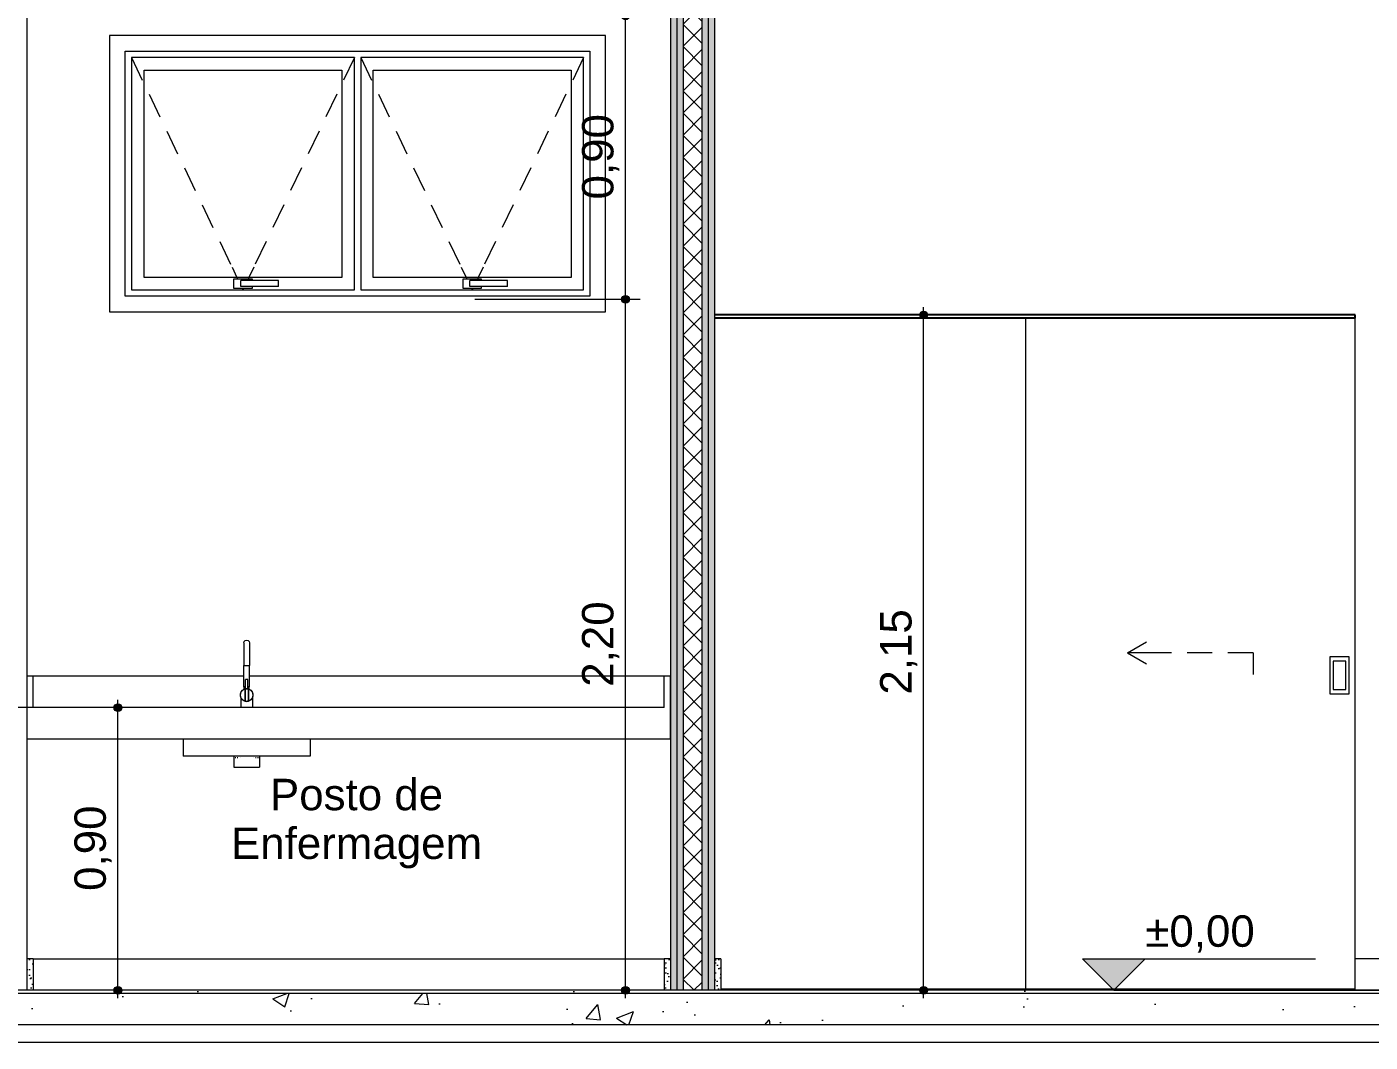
# Model space of a CAD drawing. Header units: metres. Extents: x -77 to 97, y 0 to 6.
# Drawn here: x -15.582 to -11.305, y -0.373 to 2.86 of the extents above; entities that cross this region are included whole.
import ezdxf

# ---------------------------------------------------------------- set-up
doc = ezdxf.new("R2010")
doc.units = ezdxf.units.M
doc.header["$MEASUREMENT"] = 0
for name, color, linetype, lineweight in [('0_Caneta_No__1', 7, 'Continuous', 35), ('LAJES.EST_Caneta_No__241', 7, 'Continuous', 13), ('LAJES.EST_Caneta_No__4', 7, 'Continuous', 20), ('LAJES.EST_Caneta_No__7', 7, 'Continuous', 13), ('PAREDE CONSTRUIR_Caneta_No__241', 7, 'Continuous', 13), ('PAREDE CONSTRUIR_Caneta_No__83', 84, 'Continuous', 0), ('PISO - Rodapé_Caneta_No__11', 7, 'Continuous', 5), ('Portas Archicad_Caneta_No__3', 7, 'Continuous', 25), ('Portas Archicad_Caneta_No__98', 7, 'Continuous', 0)]:
    doc.layers.add(name, color=color, linetype=linetype, lineweight=lineweight)
doc.layers.add('COTAS CORTE', color=7, linetype='Continuous')
doc.layers.add('PAREDE CONSTRUIR', color=7, linetype='Continuous')
for name, color, linetype, lineweight, true_color in [('COTAS CORTE_Caneta_No__25', 7, 'Continuous', 13, 0x982312), ('Janelas Archicad_Caneta_No__9', 7, 'Continuous', 5, 0x020202), ('Janelas Archicad_Caneta_No__97', 7, 'Continuous', 5, 0x6b6b6b), ('LAJES.EST_Caneta_No__254', 7, 'Continuous', 0, 0xd1c9ad), ('LAJES.EST_Caneta_No__97', 7, 'Continuous', 5, 0x6b6b6b), ('LOUCAS-METAIS.ARQ_Caneta_No__13', 7, 'Continuous', 0, 0xaaaaaa), ('PISO - Rodapé_Caneta_No__97', 7, 'Continuous', 5, 0x6b6b6b), ('Portas Archicad_Caneta_No__97', 7, 'Continuous', 5, 0x6b6b6b)]:
    doc.layers.add(name, color=color, linetype=linetype, lineweight=lineweight, true_color=true_color)
doc.styles.add('ESTILO_GERADO_1', font='arial.ttf')
doc.dimstyles.new('ESTILO_GERADO__7', dxfattribs={"dimtxt": 0.1, "dimasz": 0.0475, "dimexe": 0.18, "dimexo": 0.479633, "dimgap": 0, "dimtad": 1, "dimzin": 0, "dimdsep": 46, "dimtxsty": 'ESTILO_GERADO_1', "dimblk": 'ARROWHEAD_11', "dimblk1": 'ARROWHEAD_11', "dimblk2": 'ARROWHEAD_11', "dimcen": 0.09, "dimclrd": 256, "dimclre": 256, "dimclrt": 256, "dimadec": 0, "dimazin": 0, "dimtfac": 1, "dimtdec": 4, "dimtmove": 0, "dimatfit": 3, "dimfxl": 0, "dimtolj": 1, "dimtzin": 0, "dimarcsym": 0})
doc.dimstyles.new('ESTILO_GERADO__9', dxfattribs={"dimtxt": 0.1, "dimasz": 0.0475, "dimexe": 0.18, "dimexo": 0.712446, "dimgap": 0, "dimtad": 1, "dimzin": 0, "dimdsep": 46, "dimtxsty": 'ESTILO_GERADO_1', "dimblk": 'ARROWHEAD_11', "dimblk1": 'ARROWHEAD_11', "dimblk2": 'ARROWHEAD_11', "dimcen": 0.09, "dimclrd": 256, "dimclre": 256, "dimclrt": 256, "dimadec": 0, "dimazin": 0, "dimtfac": 1, "dimtdec": 4, "dimtmove": 0, "dimatfit": 3, "dimfxl": 0, "dimtolj": 1, "dimtzin": 0, "dimarcsym": 0})
pattern_1 = [(45, (43.181277, -0.157991), (-0.015909903, 0.015909903), [0, -0.015, 0, -0.0225]), (110, (43.231277, -0.157991), (0.021143084, 0.007695453), [0, -0.011, 0, -0.019])]

# ---------------------------------------------------------------- blocks, each defined once
blk = doc.blocks.new('*D57', base_point=(43.1813, -0.208))
at = {"layer": 'COTAS CORTE_Caneta_No__25', "linetype": 'Continuous', "lineweight": 13, "true_color": 0x982312}
for points in [[(-0.4666, 3.342), (-0.4656, 3.3372), (-0.4629, 3.3332), (-0.4589, 3.3305), (-0.4541, 3.3295), (-0.4493, 3.3305), (-0.4452, 3.3332), (-0.4425, 3.3372), (-0.4416, 3.342), (-0.4425, 3.3468), (-0.4452, 3.3508), (-0.4493, 3.3536), (-0.4541, 3.3545), (-0.4589, 3.3536), (-0.4629, 3.3508), (-0.4656, 3.3468)], [(-0.4666, -0.223), (-0.4656, -0.2278), (-0.4629, -0.2318), (-0.4589, -0.2345), (-0.4541, -0.2355), (-0.4493, -0.2345), (-0.4452, -0.2318), (-0.4425, -0.2278), (-0.4416, -0.223), (-0.4425, -0.2182), (-0.4452, -0.2142), (-0.4493, -0.2114), (-0.4541, -0.2105), (-0.4589, -0.2114), (-0.4629, -0.2142), (-0.4656, -0.2182)]]:
    blk.add_hatch(color=24, dxfattribs=at).paths.add_polyline_path(points)
at = {"layer": 'COTAS CORTE_Caneta_No__25', "color": 24, "linetype": 'Continuous', "lineweight": 13, "true_color": 0x982312}
for p, q in [((-0.4666, 3.342), (-1.1665, 3.342)), ((-0.4072, 3.342), (-0.4416, 3.342)), ((-0.4541, -0.2105), (-0.4541, 3.3295)), ((-0.4666, -0.223), (-0.501, -0.223)), ((-0.4541, -0.248), (-0.4541, -0.2355)), ((0.2584, -0.223), (-0.4416, -0.223))]:
    blk.add_line(p, q, dxfattribs=at)
for centre in [(-0.4541, 3.342), (-0.4541, -0.223)]:
    blk.add_circle(centre, 0.0125, dxfattribs=at)
at = {"layer": 'COTAS CORTE_Caneta_No__25', "color": 24, "lineweight": 13, "true_color": 0x982312, "char_height": 0.1, "attachment_point": 7, "rotation": 90, "style": 'ESTILO_GERADO_1'}
for s, insert in [('\\A1;{\\pql;\\fArial|b0|i0|c0|p0;\\W1.000000;0,15}', (-0.4741, 3.0626)), ('\\A1;{\\pql;\\fArial|b0|i0|c0|p0;\\W1.000000;3,57}', (-0.4741, 1.2926))]:
    blk.add_mtext(s, dxfattribs=dict(at, insert=insert))
blk = doc.blocks.new('ARROWHEAD_11')
at = {"color": 0, "linetype": 'Continuous', "lineweight": 0}
blk.add_line((0, 0), (-1, 0), dxfattribs=at)
at = {"color": 0, "linetype": 'Continuous', "lineweight": 0, "const_width": 0.25, "flags": 128}
blk.add_lwpolyline([(-0.125, 0, 1), (0.125, 0, 1)], format="xyb", close=True, dxfattribs=at)
blk = doc.blocks.new('*D70', base_point=(43.1813, -0.208))
at = {"layer": 'COTAS CORTE_Caneta_No__25', "linetype": 'Continuous', "lineweight": 13, "true_color": 0x982312}
for points in [[(-15.3049, 0.692), (-15.304, 0.6872), (-15.3013, 0.6832), (-15.2972, 0.6805), (-15.2924, 0.6795), (-15.2876, 0.6805), (-15.2836, 0.6832), (-15.2809, 0.6872), (-15.2799, 0.692), (-15.2809, 0.6968), (-15.2836, 0.7008), (-15.2876, 0.7036), (-15.2924, 0.7045), (-15.2972, 0.7036), (-15.3013, 0.7008), (-15.304, 0.6968)], [(-15.3049, -0.208), (-15.304, -0.2128), (-15.3013, -0.2168), (-15.2972, -0.2195), (-15.2924, -0.2205), (-15.2876, -0.2195), (-15.2836, -0.2168), (-15.2809, -0.2128), (-15.2799, -0.208), (-15.2809, -0.2032), (-15.2836, -0.1992), (-15.2876, -0.1964), (-15.2924, -0.1955), (-15.2972, -0.1964), (-15.3013, -0.1992), (-15.304, -0.2032)]]:
    blk.add_hatch(color=24, dxfattribs=at).paths.add_polyline_path(points)
at = {"layer": 'COTAS CORTE_Caneta_No__25', "color": 24, "linetype": 'Continuous', "lineweight": 13, "true_color": 0x982312}
for p, q in [((-15.3049, 0.692), (-15.7721, 0.692)), ((-15.2924, 0.7045), (-15.2924, 0.717)), ((-15.2456, 0.692), (-15.2799, 0.692)), ((-15.2924, -0.1955), (-15.2924, 0.6795)), ((-15.3049, -0.208), (-15.7721, -0.208)), ((-15.2456, -0.208), (-15.2799, -0.208)), ((-15.2924, -0.233), (-15.2924, -0.2205))]:
    blk.add_line(p, q, dxfattribs=at)
for centre in [(-15.2924, 0.692), (-15.2924, -0.208)]:
    blk.add_circle(centre, 0.0125, dxfattribs=at)
at = {"layer": 'COTAS CORTE_Caneta_No__25', "color": 24, "lineweight": 13, "true_color": 0x982312, "insert": (-15.3124, 0.1085), "char_height": 0.1, "attachment_point": 7, "rotation": 90, "style": 'ESTILO_GERADO_1'}
blk.add_mtext('\\A1;{\\pql;\\fArial|b0|i0|c0|p0;\\W1.000000;0,90}', dxfattribs=at)
blk = doc.blocks.new('*D71', base_point=(43.1813, -0.208))
at = {"layer": 'COTAS CORTE_Caneta_No__25', "linetype": 'Continuous', "lineweight": 13, "true_color": 0x982312}
for points in [[(-12.7391, 1.942), (-12.7381, 1.9372), (-12.7354, 1.9332), (-12.7314, 1.9305), (-12.7266, 1.9295), (-12.7218, 1.9305), (-12.7177, 1.9332), (-12.715, 1.9372), (-12.7141, 1.942), (-12.715, 1.9468), (-12.7177, 1.9508), (-12.7218, 1.9536), (-12.7266, 1.9545), (-12.7314, 1.9536), (-12.7354, 1.9508), (-12.7381, 1.9468)], [(-12.7391, -0.208), (-12.7381, -0.2128), (-12.7354, -0.2168), (-12.7314, -0.2195), (-12.7266, -0.2205), (-12.7218, -0.2195), (-12.7177, -0.2168), (-12.715, -0.2128), (-12.7141, -0.208), (-12.715, -0.2032), (-12.7177, -0.1992), (-12.7218, -0.1964), (-12.7266, -0.1955), (-12.7314, -0.1964), (-12.7354, -0.1992), (-12.7381, -0.2032)]]:
    blk.add_hatch(color=24, dxfattribs=at).paths.add_polyline_path(points)
at = {"layer": 'COTAS CORTE_Caneta_No__25', "color": 24, "linetype": 'Continuous', "lineweight": 13, "true_color": 0x982312}
for p, q in [((-12.7391, 1.942), (-12.7735, 1.942)), ((-12.7266, 1.9545), (-12.7266, 1.967)), ((-12.7266, -0.1955), (-12.7266, 1.9295)), ((-12.2469, 1.942), (-12.7141, 1.942)), ((-12.7391, -0.208), (-12.7735, -0.208)), ((-12.2469, -0.208), (-12.7141, -0.208)), ((-12.7266, -0.233), (-12.7266, -0.2205))]:
    blk.add_line(p, q, dxfattribs=at)
for centre in [(-12.7266, 1.942), (-12.7266, -0.208)]:
    blk.add_circle(centre, 0.0125, dxfattribs=at)
at = {"layer": 'COTAS CORTE_Caneta_No__25', "color": 24, "lineweight": 13, "true_color": 0x982312, "insert": (-12.7466, 0.7335), "char_height": 0.1, "attachment_point": 7, "rotation": 90, "style": 'ESTILO_GERADO_1'}
blk.add_mtext('\\A1;{\\pql;\\fArial|b0|i0|c0|p0;\\W1.000000;2,15}', dxfattribs=at)
blk = doc.blocks.new('*D80', base_point=(43.1813, -0.208))
at = {"layer": 'COTAS CORTE_Caneta_No__25', "linetype": 'Continuous', "lineweight": 13, "true_color": 0x982312}
for points in [[(-13.6884, 1.992), (-13.6874, 1.9872), (-13.6847, 1.9832), (-13.6806, 1.9805), (-13.6759, 1.9795), (-13.6711, 1.9805), (-13.667, 1.9832), (-13.6643, 1.9872), (-13.6634, 1.992), (-13.6643, 1.9968), (-13.667, 2.0008), (-13.6711, 2.0036), (-13.6759, 2.0045), (-13.6806, 2.0036), (-13.6847, 2.0008), (-13.6874, 1.9968)], [(-13.6884, -0.208), (-13.6874, -0.2128), (-13.6847, -0.2168), (-13.6806, -0.2195), (-13.6759, -0.2205), (-13.6711, -0.2195), (-13.667, -0.2168), (-13.6643, -0.2128), (-13.6634, -0.208), (-13.6643, -0.2032), (-13.667, -0.1992), (-13.6711, -0.1964), (-13.6759, -0.1955), (-13.6806, -0.1964), (-13.6847, -0.1992), (-13.6874, -0.2032)]]:
    blk.add_hatch(color=24, dxfattribs=at).paths.add_polyline_path(points)
at = {"layer": 'COTAS CORTE_Caneta_No__25', "color": 24, "linetype": 'Continuous', "lineweight": 13, "true_color": 0x982312}
for p, q in [((-13.6884, 1.992), (-14.1555, 1.992)), ((-13.6759, -0.1955), (-13.6759, 1.9795)), ((-13.629, 1.992), (-13.6634, 1.992)), ((-13.6884, -0.208), (-13.7227, -0.208)), ((-13.1962, -0.208), (-13.6634, -0.208)), ((-13.6759, -0.233), (-13.6759, -0.2205))]:
    blk.add_line(p, q, dxfattribs=at)
for centre in [(-13.6759, 1.992), (-13.6759, -0.208)]:
    blk.add_circle(centre, 0.0125, dxfattribs=at)
at = {"layer": 'COTAS CORTE_Caneta_No__25', "color": 24, "lineweight": 13, "true_color": 0x982312, "insert": (-13.6959, 0.7585), "char_height": 0.1, "attachment_point": 7, "rotation": 90, "style": 'ESTILO_GERADO_1'}
blk.add_mtext('\\A1;{\\pql;\\fArial|b0|i0|c0|p0;\\W1.000000;2,20}', dxfattribs=at)
blk = doc.blocks.new('*D81', base_point=(43.1813, -0.208))
at = {"layer": 'COTAS CORTE_Caneta_No__25', "linetype": 'Continuous', "lineweight": 13, "true_color": 0x982312}
for points in [[(-13.6884, 2.8949), (-13.6874, 2.8901), (-13.6847, 2.886), (-13.6806, 2.8833), (-13.6759, 2.8824), (-13.6711, 2.8833), (-13.667, 2.886), (-13.6643, 2.8901), (-13.6634, 2.8949), (-13.6643, 2.8997), (-13.667, 2.9037), (-13.6711, 2.9064), (-13.6759, 2.9074), (-13.6806, 2.9064), (-13.6847, 2.9037), (-13.6874, 2.8997)], [(-13.6884, 1.992), (-13.6874, 1.9872), (-13.6847, 1.9832), (-13.6806, 1.9805), (-13.6759, 1.9795), (-13.6711, 1.9805), (-13.667, 1.9832), (-13.6643, 1.9872), (-13.6634, 1.992), (-13.6643, 1.9968), (-13.667, 2.0008), (-13.6711, 2.0036), (-13.6759, 2.0045), (-13.6806, 2.0036), (-13.6847, 2.0008), (-13.6874, 1.9968)]]:
    blk.add_hatch(color=24, dxfattribs=at).paths.add_polyline_path(points)
at = {"layer": 'COTAS CORTE_Caneta_No__25', "color": 24, "linetype": 'Continuous', "lineweight": 13, "true_color": 0x982312}
for p, q in [((-13.6759, 2.9074), (-13.6759, 2.9199)), ((-13.6884, 2.8949), (-14.1555, 2.8949)), ((-13.6759, 2.0045), (-13.6759, 2.8824)), ((-13.629, 2.8949), (-13.6634, 2.8949)), ((-13.6884, 1.992), (-14.1555, 1.992)), ((-13.629, 1.992), (-13.6634, 1.992))]:
    blk.add_line(p, q, dxfattribs=at)
for centre in [(-13.6759, 2.8949), (-13.6759, 1.992)]:
    blk.add_circle(centre, 0.0125, dxfattribs=at)
at = {"layer": 'COTAS CORTE_Caneta_No__25', "color": 24, "lineweight": 13, "true_color": 0x982312, "insert": (-13.6959, 2.31), "char_height": 0.1, "attachment_point": 7, "rotation": 90, "style": 'ESTILO_GERADO_1'}
blk.add_mtext('\\A1;{\\pql;\\fArial|b0|i0|c0|p0;\\W1.000000;0,90}', dxfattribs=at)

msp = doc.modelspace()

# ---------------------------------------------------------------- hatches: boundary and pattern name
at = {"layer": 'COTAS CORTE_Caneta_No__25', "linetype": 'Continuous', "lineweight": 13, "true_color": 0x982312}
msp.add_hatch(color=24, dxfattribs=at).paths.add_polyline_path([(-12.1207, -0.208), (-12.0207, -0.108), (-12.2207, -0.108)])
at = {"layer": 'LAJES.EST_Caneta_No__254', "linetype": 'Continuous', "lineweight": 0, "true_color": 0xd1c9ad}
h = msp.add_hatch(dxfattribs=at)
h.set_pattern_fill('Haie_OD_0002', color=9, style=0, pattern_type=2)
h.set_pattern_definition([(45, (43.18128, 0.292), (-0.159099, 0.159099), [0, -0.15, 0, -0.225]), (110, (43.68128, 0.292), (0.21143084, 0.0769545), [0, -0.11, 0, -0.19])])
h.paths.add_polyline_path([(-20.2827, -0.218), (-7.9928, -0.218), (-7.9928, -0.208), (-20.2827, -0.208)])
at = {"layer": 'LAJES.EST_Caneta_No__97', "linetype": 'Continuous', "lineweight": 5, "true_color": 0x6b6b6b}
h = msp.add_hatch(dxfattribs=at)
h.set_pattern_fill('AR_CONC_0002', color=251, style=0, pattern_type=2)
h.set_pattern_definition([(50, (43.18128, -0.208), (-0.546554, 0.0478173), [0.05715, -0.62865]), (355, (43.1813, -0.208), (-0.1057303, 0.5731705), [0.04572, -0.5029218]), (100.4514, (43.2268, -0.212), (0.4408237, 0.5253533), [0.04857, -0.5342707]), (46.1842, (43.1813, -0.0556), (-0.813237, 0.126127), [0.085725, -0.942975]), (96.6356, (43.24905, -0.0661), (0.712212, 0.742278), [0.072855, -0.801407]), (351.1842, (43.1813, -0.0556), (0.712212, 0.742278), [0.06858, -0.754379]), (21, (43.25748, -0.0937), (-0.4548432, 0.3067956), [0.05715, -0.62865]), (326, (43.2575, -0.0937), (0.185406, 0.552564), [0.04572, -0.50292]), (71.4514, (43.2954, -0.11926), (0.6402493, 0.2457683), [0.04857, -0.53427]), (37.5, (43.18128, -0.208), (0.0092658, 0.2536651), [0, -0.496824, 0, -0.51054, 0, -0.504825]), (7.5, (43.18128, -0.208), (0.200459, 0.3005417), [0, -0.291084, 0, -0.485394, 0, -0.192405]), (327.5, (43.01135, -0.208), (-0.4067718, 0.0171862), [0, -0.1905, 0, -0.59436, 0, -0.78867]), (317.5, (42.93515, -0.208), (0.4443875, 0.0762795), [0, -0.24765, 0, -0.394716, 0, -0.56007])])
h.paths.add_polyline_path([(-20.2827, -0.318), (-7.9928, -0.318), (-7.9928, -0.218), (-20.2827, -0.218)])
at = {"layer": 'PAREDE CONSTRUIR', "linetype": 'Continuous', "lineweight": 0, "true_color": 0xffffff}
for points in [[(-13.5328, -0.208), (-13.5128, -0.208), (-13.5128, 2.942), (-13.5328, 2.942)], [(-13.5128, 2.942), (-13.5128, -0.208), (-13.4928, -0.208), (-13.4928, 2.942)], [(-13.4328, 2.942), (-13.4328, -0.208), (-13.4128, -0.208), (-13.4128, 2.942)], [(-13.4128, -0.208), (-13.3928, -0.208), (-13.3928, 2.942), (-13.4128, 2.942)]]:
    msp.add_hatch(color=7, dxfattribs=at).paths.add_polyline_path(points)
at = {"layer": 'PAREDE CONSTRUIR_Caneta_No__83', "linetype": 'Continuous', "lineweight": 0}
h = msp.add_hatch(dxfattribs=at)
h.set_pattern_fill('Placomur_0002', color=84, style=0, pattern_type=2)
h.set_pattern_definition([(45, (43.181277, -0.20799), (-0.03535534, 0.03535534), []), (135, (43.181277, -0.20799), (0.03535534, 0.03535534), [])])
h.paths.add_polyline_path([(-13.4928, 2.942), (-13.4928, -0.208), (-13.4328, -0.208), (-13.4328, 2.942)])
at = {"layer": 'PISO - Rodapé_Caneta_No__97', "linetype": 'Continuous', "lineweight": 5, "true_color": 0x6b6b6b}
h = msp.add_hatch(dxfattribs=at)
h.set_pattern_fill('cut_stone_0002', color=251, style=0, pattern_type=2)
h.set_pattern_definition(pattern_1)
h.paths.add_polyline_path([(-15.5624, -0.108), (-15.5824, -0.108), (-15.5824, -0.208), (-15.5624, -0.208)])
h = msp.add_hatch(dxfattribs=at)
h.set_pattern_fill('cut_stone_0002', color=251, style=0, pattern_type=2)
h.set_pattern_definition(pattern_1)
h.paths.add_polyline_path([(-13.5528, -0.108), (-13.5528, -0.208), (-13.5328, -0.208), (-13.5328, -0.108)])
h = msp.add_hatch(dxfattribs=at)
h.set_pattern_fill('cut_stone_0002', color=251, style=0, pattern_type=2)
h.set_pattern_definition(pattern_1)
h.paths.add_polyline_path([(-13.3728, -0.108), (-13.3928, -0.108), (-13.3928, -0.208), (-13.3728, -0.208)])

# ---------------------------------------------------------------- linework, layer by layer
at = {"layer": 'COTAS CORTE_Caneta_No__25', "color": 24, "linetype": 'Continuous', "lineweight": 13, "true_color": 0x982312}
for p, q in [((-12.1207, -0.208), (-12.2207, -0.108)), ((-12.2207, -0.108), (-12.0207, -0.108)), ((-12.0207, -0.108), (-12.1207, -0.208)), ((-12.0207, -0.108), (-11.4785, -0.108)), ((-12.1207, -0.208), (-12.1957, -0.208)), ((-12.1207, -0.208), (-10.2715, -0.208))]:
    msp.add_line(p, q, dxfattribs=at)
at = {"layer": 'Janelas Archicad_Caneta_No__9', "color": 18, "linetype": 'Continuous', "lineweight": 5, "true_color": 0x020202}
for p, q in [((-15.3194, 2.832), (-15.3194, 1.952)), ((-13.7394, 2.832), (-15.3194, 2.832)), ((-13.7394, 1.952), (-13.7394, 2.832)), ((-15.2694, 2.002), (-15.2694, 2.782)), ((-15.2694, 2.782), (-13.7894, 2.782)), ((-13.7894, 2.782), (-13.7894, 2.002)), ((-15.2494, 2.762), (-15.2494, 2.722)), ((-14.5394, 2.762), (-15.2494, 2.762)), ((-14.5394, 2.722), (-14.5394, 2.762)), ((-14.5194, 2.762), (-14.5194, 2.722)), ((-13.8094, 2.762), (-14.5194, 2.762)), ((-13.8094, 2.722), (-13.8094, 2.762)), ((-15.2494, 2.722), (-15.2494, 2.062)), ((-15.2094, 2.062), (-15.2094, 2.722)), ((-15.2094, 2.722), (-14.5794, 2.722)), ((-14.5794, 2.722), (-14.5794, 2.062)), ((-14.5394, 2.062), (-14.5394, 2.722)), ((-14.5194, 2.722), (-14.5194, 2.062)), ((-14.4794, 2.062), (-14.4794, 2.722)), ((-14.4794, 2.722), (-13.8494, 2.722)), ((-13.8494, 2.722), (-13.8494, 2.062)), ((-13.8094, 2.062), (-13.8094, 2.722)), ((-15.2494, 2.062), (-15.2494, 2.022)), ((-14.5794, 2.062), (-15.2094, 2.062)), ((-14.9234, 2.0265), (-14.9234, 2.0575)), ((-14.9234, 2.0575), (-14.8654, 2.0575)), ((-14.8654, 2.0575), (-14.8654, 2.0515)), ((-14.5394, 2.022), (-14.5394, 2.062)), ((-14.5194, 2.062), (-14.5194, 2.022)), ((-13.8494, 2.062), (-14.4794, 2.062)), ((-14.1934, 2.0265), (-14.1934, 2.0575)), ((-14.1934, 2.0575), (-14.1354, 2.0575)), ((-14.1354, 2.0575), (-14.1354, 2.0515)), ((-13.8094, 2.022), (-13.8094, 2.062)), ((-15.2494, 2.022), (-14.5394, 2.022)), ((-14.8654, 2.0265), (-14.9234, 2.0265)), ((-14.8957, 2.0515), (-14.9014, 2.0515)), ((-14.9014, 2.0325), (-14.9014, 2.0515)), ((-14.8957, 2.0325), (-14.9014, 2.0325)), ((-14.8804, 2.0515), (-14.8957, 2.0515)), ((-14.8804, 2.0325), (-14.8957, 2.0325)), ((-14.8594, 2.0515), (-14.8804, 2.0515)), ((-14.8594, 2.0325), (-14.8804, 2.0325)), ((-14.8654, 2.0325), (-14.8654, 2.0265)), ((-14.7814, 2.0515), (-14.8594, 2.0515)), ((-14.7814, 2.0325), (-14.8594, 2.0325)), ((-14.7814, 2.0325), (-14.7814, 2.0515)), ((-14.5194, 2.022), (-13.8094, 2.022)), ((-14.1354, 2.0265), (-14.1934, 2.0265)), ((-14.1657, 2.0515), (-14.1714, 2.0515)), ((-14.1714, 2.0325), (-14.1714, 2.0515)), ((-14.1657, 2.0325), (-14.1714, 2.0325)), ((-14.1504, 2.0515), (-14.1657, 2.0515)), ((-14.1504, 2.0325), (-14.1657, 2.0325)), ((-14.1294, 2.0515), (-14.1504, 2.0515)), ((-14.1294, 2.0325), (-14.1504, 2.0325)), ((-14.1354, 2.0325), (-14.1354, 2.0265)), ((-14.0514, 2.0515), (-14.1294, 2.0515)), ((-14.0514, 2.0325), (-14.1294, 2.0325)), ((-14.0514, 2.0325), (-14.0514, 2.0515)), ((-13.7894, 2.002), (-15.2694, 2.002)), ((-15.3194, 1.952), (-13.7394, 1.952))]:
    msp.add_line(p, q, dxfattribs=at)
at = {"layer": 'Janelas Archicad_Caneta_No__97', "color": 251, "linetype": 'Continuous', "lineweight": 5, "true_color": 0x6b6b6b}
for p, q in [((-15.2494, 2.762), (-15.2148, 2.6899)), ((-14.5394, 2.762), (-14.574, 2.6899)), ((-14.5194, 2.762), (-14.4848, 2.6899)), ((-13.8094, 2.762), (-13.844, 2.6899)), ((-15.1931, 2.6448), (-15.1585, 2.5727)), ((-14.5956, 2.6448), (-14.6302, 2.5727)), ((-14.4631, 2.6448), (-14.4285, 2.5727)), ((-13.8656, 2.6448), (-13.9002, 2.5727)), ((-15.1369, 2.5276), (-15.1023, 2.4555)), ((-14.6518, 2.5276), (-14.6864, 2.4555)), ((-14.4069, 2.5276), (-14.3723, 2.4555)), ((-13.9218, 2.5276), (-13.9564, 2.4555)), ((-15.0807, 2.4104), (-15.0461, 2.3382)), ((-14.708, 2.4104), (-14.7427, 2.3382)), ((-14.3507, 2.4104), (-14.3161, 2.3382)), ((-13.978, 2.4104), (-14.0127, 2.3382)), ((-15.0244, 2.2932), (-14.9898, 2.221)), ((-14.7643, 2.2932), (-14.7989, 2.221)), ((-14.2944, 2.2932), (-14.2598, 2.221)), ((-14.0343, 2.2932), (-14.0689, 2.221)), ((-14.9682, 2.176), (-14.9336, 2.1038)), ((-14.8205, 2.176), (-14.8551, 2.1038)), ((-14.2382, 2.176), (-14.2036, 2.1038)), ((-14.0905, 2.176), (-14.1251, 2.1038)), ((-14.929, 2.0941), (-14.9135, 2.062)), ((-14.9135, 2.062), (-14.9114, 2.0575)), ((-14.8752, 2.062), (-14.8773, 2.0575)), ((-14.8598, 2.0941), (-14.8752, 2.062)), ((-14.199, 2.0941), (-14.1835, 2.062)), ((-14.1835, 2.062), (-14.1814, 2.0575)), ((-14.1452, 2.062), (-14.1473, 2.0575)), ((-14.1298, 2.0941), (-14.1452, 2.062)), ((-14.8965, 2.0265), (-14.8944, 2.022)), ((-14.8922, 2.0265), (-14.8944, 2.022)), ((-14.1665, 2.0265), (-14.1644, 2.022)), ((-14.1622, 2.0265), (-14.1644, 2.022))]:
    msp.add_line(p, q, dxfattribs=at)
at = {"layer": 'LAJES.EST_Caneta_No__241', "color": 7, "linetype": 'Continuous', "lineweight": 13}
for p, q in [((-21.9327, -0.373), (-13.5328, -0.373)), ((-13.5328, -0.373), (-10.6328, -0.373))]:
    msp.add_line(p, q, dxfattribs=at)
at = {"layer": 'LAJES.EST_Caneta_No__4', "color": 7, "linetype": 'Continuous', "lineweight": 20}
msp.add_line((-7.9928, -0.318), (-20.2827, -0.318), dxfattribs=at)
at = {"layer": 'LAJES.EST_Caneta_No__7', "color": 7, "linetype": 'Continuous', "lineweight": 13}
for p, q in [((-13.5528, -0.208), (-15.5624, -0.208)), ((-8.0128, -0.208), (-13.3728, -0.208)), ((-7.9928, -0.218), (-20.2827, -0.218))]:
    msp.add_line(p, q, dxfattribs=at)
at = {"layer": 'LAJES.EST_Caneta_No__7', "color": 7, "linetype": 'Continuous', "lineweight": 13, "flags": 128}
for points in [[(-15.5624, -0.208), (-15.5824, -0.208), (-15.6024, -0.208), (-15.6624, -0.208), (-15.6824, -0.208), (-15.7024, -0.208)], [(-13.3728, -0.208), (-13.3928, -0.208), (-13.4128, -0.208), (-13.4328, -0.208), (-13.4928, -0.208), (-13.5128, -0.208), (-13.5328, -0.208), (-13.5528, -0.208)]]:
    msp.add_lwpolyline(points, dxfattribs=at)
at = {"layer": 'LOUCAS-METAIS.ARQ_Caneta_No__13', "color": 253, "linetype": 'Continuous', "lineweight": 0, "true_color": 0xaaaaaa}
for p, q in [((-14.8914, 0.8979), (-14.8903, 0.9024)), ((-14.8903, 0.9024), (-14.8871, 0.9057)), ((-14.8871, 0.9057), (-14.8826, 0.907)), ((-14.8826, 0.907), (-14.8781, 0.9059)), ((-14.8781, 0.9059), (-14.8747, 0.9026)), ((-14.8747, 0.9026), (-14.8734, 0.8982)), ((-14.8914, 0.8979), (-14.8914, 0.8964)), ((-14.8914, 0.8964), (-14.8914, 0.8922)), ((-14.8914, 0.8922), (-14.8914, 0.8856)), ((-14.8914, 0.8856), (-14.8914, 0.8769)), ((-14.8914, 0.8769), (-14.8914, 0.8668)), ((-14.8914, 0.8668), (-14.8914, 0.856)), ((-14.8914, 0.856), (-14.8914, 0.826)), ((-14.8734, 0.8982), (-14.8734, 0.8967)), ((-14.8734, 0.8967), (-14.8734, 0.8925)), ((-14.8734, 0.8925), (-14.8734, 0.8858)), ((-14.8734, 0.8858), (-14.8734, 0.8771)), ((-14.8734, 0.8771), (-14.8734, 0.8669)), ((-14.8734, 0.8669), (-14.8734, 0.856)), ((-14.8734, 0.856), (-14.8734, 0.826)), ((-14.8914, 0.826), (-14.8903, 0.826)), ((-14.8914, 0.758), (-14.8914, 0.826)), ((-14.8903, 0.826), (-14.8871, 0.826)), ((-14.8871, 0.826), (-14.8826, 0.826)), ((-14.8826, 0.826), (-14.8781, 0.826)), ((-14.8781, 0.826), (-14.8747, 0.826)), ((-14.8747, 0.826), (-14.8734, 0.826)), ((-14.8734, 0.758), (-14.8734, 0.826)), ((-15.5625, 0.792), (-15.5824, 0.792)), ((-15.5625, 0.792), (-15.5624, 0.792)), ((-15.5625, 0.692), (-15.5625, 0.792)), ((-14.8914, 0.792), (-15.5624, 0.792)), ((-15.5624, 0.692), (-15.5624, 0.792)), ((-14.8855, 0.782), (-14.8859, 0.782)), ((-14.8859, 0.7517), (-14.8859, 0.782)), ((-14.8842, 0.782), (-14.8855, 0.782)), ((-14.8824, 0.782), (-14.8842, 0.782)), ((-14.8807, 0.782), (-14.8824, 0.782)), ((-14.8794, 0.782), (-14.8807, 0.782)), ((-14.8789, 0.782), (-14.8794, 0.782)), ((-14.8789, 0.7517), (-14.8789, 0.782)), ((-14.5576, 0.792), (-14.8734, 0.792)), ((-13.5529, 0.792), (-14.5576, 0.792)), ((-13.5329, 0.792), (-13.5529, 0.792)), ((-13.5529, 0.692), (-13.5529, 0.792)), ((-13.5329, 0.792), (-13.5328, 0.792)), ((-13.5329, 0.592), (-13.5329, 0.792)), ((-14.9024, 0.732), (-14.8998, 0.742)), ((-14.8998, 0.722), (-14.9024, 0.732)), ((-14.9021, 0.7355), (-14.8998, 0.742)), ((-14.9021, 0.7331), (-14.9021, 0.7355)), ((-14.9021, 0.7285), (-14.9021, 0.7309)), ((-14.8998, 0.722), (-14.9021, 0.7285)), ((-14.8998, 0.742), (-14.8924, 0.7493)), ((-14.8998, 0.742), (-14.8953, 0.7473)), ((-14.8953, 0.7473), (-14.8933, 0.7485)), ((-14.8924, 0.7493), (-14.8884, 0.7504)), ((-14.8902, 0.758), (-14.8914, 0.758)), ((-14.8913, 0.7496), (-14.8893, 0.7508)), ((-14.8904, 0.7503), (-14.8904, 0.758)), ((-14.8894, 0.7508), (-14.8904, 0.7503)), ((-14.8869, 0.758), (-14.8902, 0.758)), ((-14.8893, 0.7508), (-14.8894, 0.7508)), ((-14.8893, 0.7508), (-14.8824, 0.752)), ((-14.8864, 0.7516), (-14.8892, 0.7508)), ((-14.8869, 0.7508), (-14.8884, 0.7504)), ((-14.8884, 0.7504), (-14.8884, 0.7136)), ((-14.8859, 0.758), (-14.8869, 0.758)), ((-14.8869, 0.7508), (-14.8824, 0.752)), ((-14.8869, 0.7508), (-14.8869, 0.7132)), ((-14.8824, 0.752), (-14.8864, 0.7516)), ((-14.8855, 0.7518), (-14.8859, 0.7517)), ((-14.8842, 0.7519), (-14.8855, 0.7518)), ((-14.8824, 0.752), (-14.8842, 0.7519)), ((-14.8807, 0.7519), (-14.8824, 0.752)), ((-14.8784, 0.7516), (-14.8824, 0.752)), ((-14.8824, 0.752), (-14.8756, 0.7508)), ((-14.8824, 0.752), (-14.8779, 0.7508)), ((-14.8794, 0.7518), (-14.8807, 0.7519)), ((-14.8789, 0.7517), (-14.8794, 0.7518)), ((-14.8779, 0.758), (-14.8789, 0.758)), ((-14.8757, 0.7508), (-14.8784, 0.7516)), ((-14.8746, 0.758), (-14.8779, 0.758)), ((-14.8764, 0.7504), (-14.8779, 0.7508)), ((-14.8779, 0.7508), (-14.8779, 0.7132)), ((-14.8764, 0.7504), (-14.8724, 0.7493)), ((-14.8764, 0.7504), (-14.8764, 0.7136)), ((-14.8755, 0.7508), (-14.8756, 0.7508)), ((-14.8756, 0.7508), (-14.8736, 0.7496)), ((-14.8744, 0.7503), (-14.8755, 0.7508)), ((-14.8734, 0.758), (-14.8746, 0.758)), ((-14.8744, 0.7503), (-14.8744, 0.758)), ((-14.8724, 0.7493), (-14.8651, 0.742)), ((-14.8716, 0.7485), (-14.8696, 0.7473)), ((-14.8696, 0.7473), (-14.8651, 0.742)), ((-14.8651, 0.742), (-14.8627, 0.7355)), ((-14.8651, 0.742), (-14.8624, 0.732)), ((-14.8624, 0.732), (-14.8651, 0.722)), ((-14.8627, 0.7285), (-14.8651, 0.722)), ((-14.8627, 0.7355), (-14.8627, 0.7331)), ((-14.8627, 0.7309), (-14.8627, 0.7285)), ((-14.5577, 0.692), (-15.5625, 0.692)), ((-14.9007, 0.7238), (-14.9, 0.7226)), ((-14.9007, 0.7238), (-14.9007, 0.692)), ((-14.8953, 0.7167), (-14.8998, 0.722)), ((-14.8924, 0.7147), (-14.8998, 0.722)), ((-14.8993, 0.7215), (-14.8985, 0.72)), ((-14.8985, 0.72), (-14.8963, 0.7179)), ((-14.8933, 0.7155), (-14.8953, 0.7167)), ((-14.8948, 0.7164), (-14.8943, 0.7159)), ((-14.8943, 0.7159), (-14.893, 0.7152)), ((-14.8884, 0.7136), (-14.8924, 0.7147)), ((-14.8914, 0.7144), (-14.8908, 0.7141)), ((-14.8893, 0.7132), (-14.8913, 0.7144)), ((-14.8824, 0.712), (-14.8893, 0.7132)), ((-14.889, 0.7132), (-14.8888, 0.713)), ((-14.8888, 0.713), (-14.8824, 0.712)), ((-14.8884, 0.7136), (-14.8869, 0.7132)), ((-14.8824, 0.712), (-14.8869, 0.7132)), ((-14.8756, 0.7132), (-14.8824, 0.712)), ((-14.8779, 0.7132), (-14.8824, 0.712)), ((-14.8824, 0.712), (-14.8761, 0.713)), ((-14.8779, 0.7132), (-14.8764, 0.7136)), ((-14.8724, 0.7147), (-14.8764, 0.7136)), ((-14.8761, 0.713), (-14.8759, 0.7132)), ((-14.8736, 0.7144), (-14.8756, 0.7132)), ((-14.8741, 0.7141), (-14.8735, 0.7144)), ((-14.8651, 0.722), (-14.8724, 0.7147)), ((-14.8719, 0.7152), (-14.8705, 0.7159)), ((-14.8696, 0.7167), (-14.8716, 0.7155)), ((-14.8705, 0.7159), (-14.8701, 0.7164)), ((-14.8651, 0.722), (-14.8696, 0.7167)), ((-14.8686, 0.7179), (-14.8664, 0.72)), ((-14.8664, 0.72), (-14.8656, 0.7215)), ((-14.8649, 0.7226), (-14.8642, 0.7238)), ((-14.8642, 0.7238), (-14.8642, 0.692)), ((-13.5529, 0.692), (-14.5577, 0.692)), ((-13.5328, 0.672), (-13.5329, 0.672)), ((-15.5625, 0.592), (-15.5824, 0.592)), ((-14.5577, 0.592), (-15.5625, 0.592)), ((-15.0844, 0.592), (-15.0844, 0.537)), ((-14.6804, 0.592), (-14.6804, 0.537)), ((-13.5529, 0.592), (-14.5577, 0.592)), ((-13.5329, 0.592), (-13.5529, 0.592)), ((-15.0837, 0.537), (-15.0844, 0.537)), ((-15.0819, 0.537), (-15.0837, 0.537)), ((-15.079, 0.537), (-15.0819, 0.537)), ((-15.075, 0.537), (-15.079, 0.537)), ((-15.07, 0.537), (-15.075, 0.537)), ((-15.064, 0.537), (-15.07, 0.537)), ((-15.0571, 0.537), (-15.064, 0.537)), ((-15.0496, 0.537), (-15.0571, 0.537)), ((-15.0414, 0.537), (-15.0496, 0.537)), ((-15.0328, 0.537), (-15.0414, 0.537)), ((-15.0239, 0.537), (-15.0328, 0.537)), ((-15.0127, 0.537), (-15.0239, 0.537)), ((-14.7522, 0.537), (-15.0127, 0.537)), ((-14.9234, 0.5317), (-14.9238, 0.532)), ((-14.9224, 0.532), (-14.9238, 0.532)), ((-14.9234, 0.537), (-14.9234, 0.532)), ((-14.9234, 0.5317), (-14.9234, 0.502)), ((-14.9209, 0.532), (-14.9224, 0.532)), ((-14.9183, 0.532), (-14.9194, 0.532)), ((-14.9168, 0.532), (-14.9183, 0.532)), ((-14.9117, 0.532), (-14.9126, 0.532)), ((-14.9108, 0.532), (-14.9117, 0.532)), ((-14.9031, 0.532), (-14.9035, 0.532)), ((-14.9028, 0.532), (-14.9031, 0.532)), ((-14.8618, 0.532), (-14.8621, 0.532)), ((-14.8614, 0.532), (-14.8618, 0.532)), ((-14.8532, 0.532), (-14.8541, 0.532)), ((-14.8523, 0.532), (-14.8532, 0.532)), ((-14.8466, 0.532), (-14.8481, 0.532)), ((-14.8454, 0.532), (-14.8466, 0.532)), ((-14.8425, 0.532), (-14.844, 0.532)), ((-14.8411, 0.532), (-14.8425, 0.532)), ((-14.8414, 0.537), (-14.8414, 0.532)), ((-14.8411, 0.532), (-14.8414, 0.5317)), ((-14.8414, 0.5317), (-14.8414, 0.502)), ((-14.7409, 0.537), (-14.7522, 0.537)), ((-14.732, 0.537), (-14.7409, 0.537)), ((-14.7234, 0.537), (-14.732, 0.537)), ((-14.7153, 0.537), (-14.7234, 0.537)), ((-14.7077, 0.537), (-14.7153, 0.537)), ((-14.7009, 0.537), (-14.7077, 0.537)), ((-14.6949, 0.537), (-14.7009, 0.537)), ((-14.6899, 0.537), (-14.6949, 0.537)), ((-14.6859, 0.537), (-14.6899, 0.537)), ((-14.6829, 0.537), (-14.6859, 0.537)), ((-14.6812, 0.537), (-14.6829, 0.537)), ((-14.6804, 0.537), (-14.6812, 0.537)), ((-14.9234, 0.502), (-14.9234, 0.502)), ((-14.9234, 0.502), (-14.9231, 0.502)), ((-14.9231, 0.502), (-14.9227, 0.502)), ((-14.9227, 0.502), (-14.9221, 0.502)), ((-14.9221, 0.502), (-14.9214, 0.502)), ((-14.9214, 0.502), (-14.9206, 0.502)), ((-14.9206, 0.502), (-14.9195, 0.502)), ((-14.9195, 0.502), (-14.9184, 0.502)), ((-14.9184, 0.502), (-14.9171, 0.502)), ((-14.9171, 0.502), (-14.9156, 0.502)), ((-14.9156, 0.502), (-14.914, 0.502)), ((-14.914, 0.502), (-14.9123, 0.502)), ((-14.9123, 0.502), (-14.9105, 0.502)), ((-14.9105, 0.502), (-14.9086, 0.502)), ((-14.9086, 0.502), (-14.9065, 0.502)), ((-14.9065, 0.502), (-14.9044, 0.502)), ((-14.9044, 0.502), (-14.9022, 0.502)), ((-14.9022, 0.502), (-14.8999, 0.502)), ((-14.8999, 0.502), (-14.8975, 0.502)), ((-14.8975, 0.502), (-14.8951, 0.502)), ((-14.8951, 0.502), (-14.8926, 0.502)), ((-14.8926, 0.502), (-14.8901, 0.502)), ((-14.8901, 0.502), (-14.8876, 0.502)), ((-14.8876, 0.502), (-14.885, 0.502)), ((-14.885, 0.502), (-14.8824, 0.502)), ((-14.8824, 0.502), (-14.8799, 0.502)), ((-14.8799, 0.502), (-14.8773, 0.502)), ((-14.8773, 0.502), (-14.8748, 0.502)), ((-14.8748, 0.502), (-14.8722, 0.502)), ((-14.8722, 0.502), (-14.8698, 0.502)), ((-14.8698, 0.502), (-14.8673, 0.502)), ((-14.8673, 0.502), (-14.865, 0.502)), ((-14.865, 0.502), (-14.8627, 0.502)), ((-14.8627, 0.502), (-14.8605, 0.502)), ((-14.8605, 0.502), (-14.8583, 0.502)), ((-14.8583, 0.502), (-14.8563, 0.502)), ((-14.8563, 0.502), (-14.8544, 0.502)), ((-14.8544, 0.502), (-14.8526, 0.502)), ((-14.8526, 0.502), (-14.8509, 0.502)), ((-14.8509, 0.502), (-14.8493, 0.502)), ((-14.8493, 0.502), (-14.8478, 0.502)), ((-14.8478, 0.502), (-14.8465, 0.502)), ((-14.8465, 0.502), (-14.8453, 0.502)), ((-14.8453, 0.502), (-14.8443, 0.502)), ((-14.8443, 0.502), (-14.8434, 0.502)), ((-14.8434, 0.502), (-14.8427, 0.502)), ((-14.8427, 0.502), (-14.8422, 0.502)), ((-14.8422, 0.502), (-14.8418, 0.502)), ((-14.8418, 0.502), (-14.8415, 0.502)), ((-14.8415, 0.502), (-14.8414, 0.502))]:
    msp.add_line(p, q, dxfattribs=at)
at = {"layer": 'PAREDE CONSTRUIR_Caneta_No__241', "color": 7, "linetype": 'Continuous', "lineweight": 13}
for p, q in [((-15.5824, 2.942), (-15.5824, -0.108)), ((-13.5328, 2.942), (-13.5328, -0.108)), ((-13.5128, 2.942), (-13.5128, -0.208)), ((-13.4928, 2.942), (-13.4928, -0.208)), ((-13.4328, 2.942), (-13.4328, -0.208)), ((-13.4128, 2.942), (-13.4128, -0.208)), ((-13.3928, 2.942), (-13.3928, -0.108)), ((-15.5824, -0.108), (-15.5824, -0.208)), ((-13.5328, -0.108), (-13.5328, -0.208)), ((-13.3928, -0.108), (-13.3928, -0.208))]:
    msp.add_line(p, q, dxfattribs=at)
at = {"layer": 'PISO - Rodapé_Caneta_No__11', "color": 7, "linetype": 'Continuous', "lineweight": 5}
for p, q in [((-15.5624, -0.108), (-15.5824, -0.108)), ((-15.5624, -0.108), (-15.5624, -0.208)), ((-15.5624, -0.108), (-13.5528, -0.108)), ((-13.5528, -0.108), (-13.5528, -0.208)), ((-13.5328, -0.108), (-13.5528, -0.108)), ((-13.3728, -0.108), (-13.3928, -0.108)), ((-13.3728, -0.108), (-13.3728, -0.208)), ((-11.1728, -0.108), (-11.3524, -0.108))]:
    msp.add_line(p, q, dxfattribs=at)
at = {"layer": 'Portas Archicad_Caneta_No__3', "color": 7, "linetype": 'Continuous', "lineweight": 25}
for p, q in [((-11.3524, 1.9425), (-13.3928, 1.9425)), ((-11.3524, 1.9325), (-13.3928, 1.9325)), ((-11.3524, 1.9325), (-11.3524, 1.9425)), ((-11.3524, -0.205), (-13.3728, -0.205)), ((-11.3524, -0.208), (-11.3524, -0.205))]:
    msp.add_line(p, q, dxfattribs=at)
at = {"layer": 'Portas Archicad_Caneta_No__97', "color": 251, "linetype": 'Continuous', "lineweight": 5, "true_color": 0x6b6b6b}
for p, q in [((-12.0774, 0.867), (-12.0168, 0.902)), ((-11.9974, 0.867), (-12.0774, 0.867)), ((-12.0774, 0.867), (-12.0168, 0.832)), ((-11.9374, 0.867), (-11.9974, 0.867)), ((-11.8074, 0.867), (-11.8874, 0.867)), ((-11.6774, 0.867), (-11.7574, 0.867)), ((-11.6774, 0.867), (-11.6774, 0.797))]:
    msp.add_line(p, q, dxfattribs=at)
at = {"layer": 'Portas Archicad_Caneta_No__98', "color": 7, "linetype": 'Continuous', "lineweight": 0}
for p, q in [((-12.4024, 1.9325), (-12.4024, -0.205)), ((-11.3524, -0.205), (-11.3524, 1.9325)), ((-11.4324, 0.735), (-11.4324, 0.855)), ((-11.4324, 0.855), (-11.3724, 0.855)), ((-11.3824, 0.84), (-11.4224, 0.84)), ((-11.4224, 0.84), (-11.4224, 0.75)), ((-11.3824, 0.75), (-11.3824, 0.84)), ((-11.3724, 0.855), (-11.3724, 0.735)), ((-11.3724, 0.735), (-11.4324, 0.735)), ((-11.4224, 0.75), (-11.3824, 0.75))]:
    msp.add_line(p, q, dxfattribs=at)

# ---------------------------------------------------------------- texts
at = {"layer": '0_Caneta_No__1', "color": 7, "linetype": 'Continuous', "lineweight": 35, "insert": (-14.5326, 0.4654), "char_height": 0.1, "width": 1.165928, "attachment_point": 2, "line_spacing_factor": 0.930913, "style": 'ESTILO_GERADO_1'}
msp.add_mtext('\\A1;{\\pqc;\\fArial|b0|i0|c0|p0;\\W1.000000;Posto de Enfermagem}', dxfattribs=at)
at = {"layer": 'COTAS CORTE_Caneta_No__25', "color": 24, "lineweight": 13, "true_color": 0x982312, "insert": (-12.0207, -0.088), "char_height": 0.1, "attachment_point": 7, "style": 'ESTILO_GERADO_1'}
msp.add_mtext('\\A1;{\\pql;\\fArial|b0|i0|c0|p0;\\W1.000000;±0,00}', dxfattribs=at)

# ---------------------------------------------------------------- dimensions: what is measured, and where the dimension line sits
at = {"layer": 'COTAS CORTE', "color": 24, "linetype": 'Continuous', "lineweight": 13, "true_color": 0x982312}
for base, p1, p2, dimstyle, picture, middle in [((-0.4540802142, 3.342008589), (-0.5012969509, -0.222991411), (-12.0827570082, 3.342008589), 'ESTILO_GERADO__9', '*D57', (-0.5240802145, 1.4220466066)), ((-13.6759, 2.8949), (-13.7794, 1.992), (-13.7714, 2.8949), 'ESTILO_GERADO__7', '*D81', (-13.7459, 2.4394)), ((-13.6759, 1.992), (-13.5328, -0.208), (-13.7794, 1.992), 'ESTILO_GERADO__7', '*D80', (-13.7459, 0.888)), ((-12.7266, 1.942), (-11.3524, -0.208), (-11.3524, 1.942), 'ESTILO_GERADO__7', '*D71', (-12.7966, 0.863)), ((-15.2924, 0.692), (-15.5824, -0.208), (-15.5824, 0.692), 'ESTILO_GERADO__7', '*D70', (-15.3624, 0.238))]:
    dim = msp.add_linear_dim(base=base, p1=p1, p2=p2, angle=90, dimstyle=dimstyle, dxfattribs=at)
    dim.commit()
    dim.dimension.update_dxf_attribs({"geometry": picture, "text_midpoint": middle, "dimtype": 160, "text_rotation": 90})

doc.saveas('drawing.dxf')
